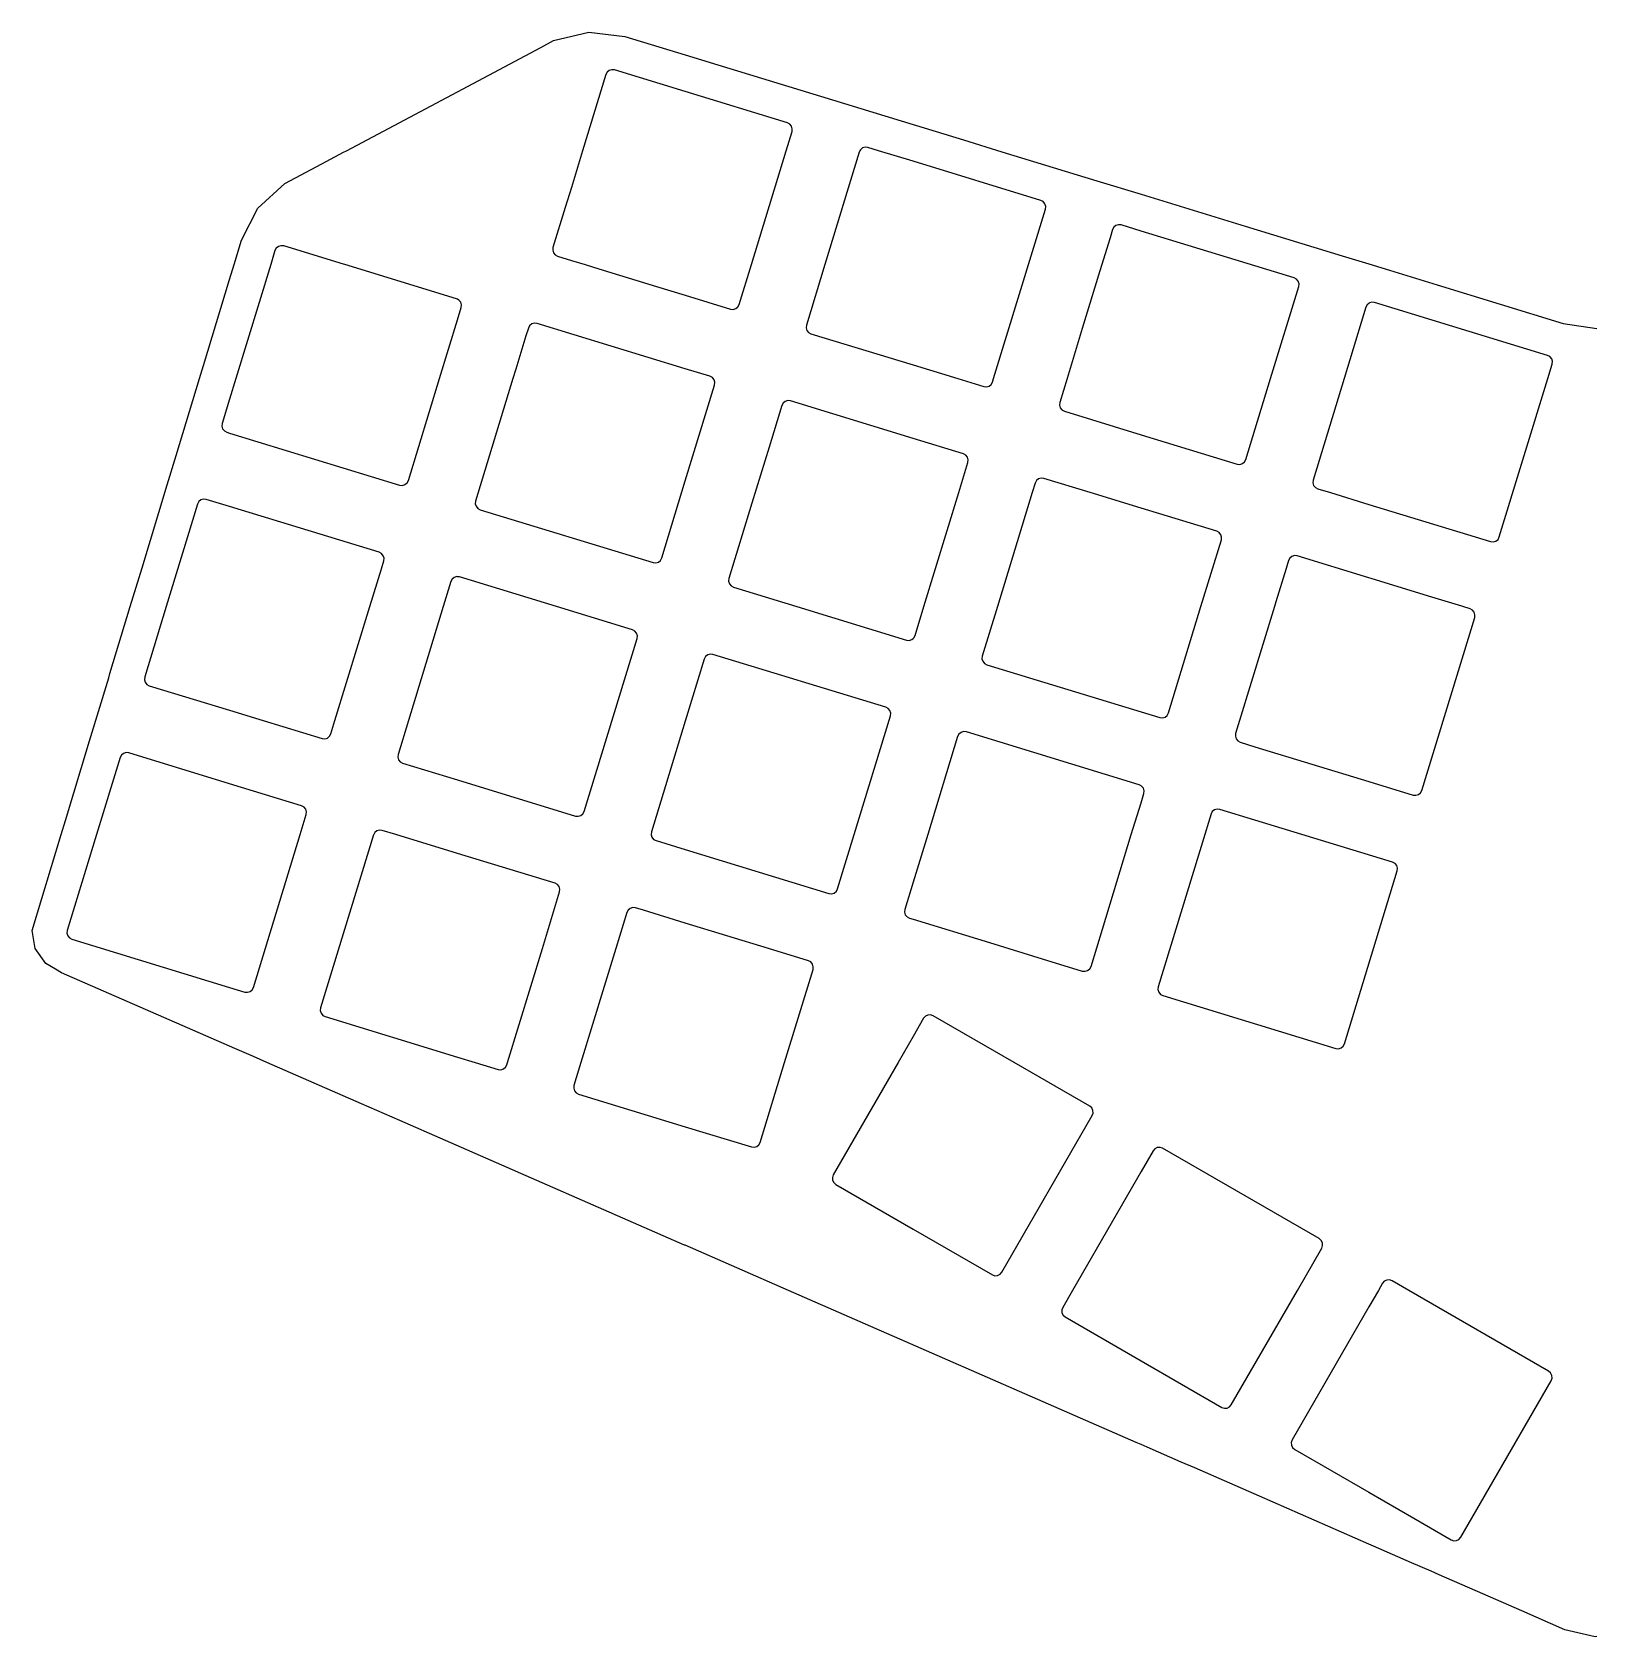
# Model space of a CAD drawing. Extents: x -113 to 112, y 59 to 174.
# Drawn here: x -113.4 to -0.9, y 58.8 to 174.2 of the extents above; entities that cross this region are included whole.
import ezdxf

# ---------------------------------------------------------------- set-up
doc = ezdxf.new("R2010")
doc.units = 0

msp = doc.modelspace()

# ---------------------------------------------------------------- linework, layer by layer
at = {"layer": 'Layer 1'}
for p, q in [((-82.791695, 169.867662), (-76.802498, 173.052049)), ((-76.802498, 173.052049), (-75.878701, 173.543222)), ((-75.878701, 173.543222), (-73.344697, 174.153222)), ((-73.344697, 174.153222), (-70.756699, 173.844224)), ((-70.756699, 173.844224), (-66.4077, 172.514741)), ((-66.4077, 172.514741), (-64.062195, 171.797723)), ((-72.1197, 171.097219), (-73.790759, 165.63022)), ((-72.0267, 171.26922), (-72.1197, 171.097219)), ((-71.875699, 171.393221), (-72.0267, 171.26922)), ((-71.688702, 171.449221), (-71.875699, 171.393221)), ((-71.494702, 171.429221), (-71.688702, 171.449221)), ((-66.407704, 169.873904), (-71.494702, 171.429221)), ((-64.062195, 171.797723), (-55.810696, 169.274724)), ((-90.761483, 165.630223), (-82.791695, 169.867662)), ((-59.062703, 167.628223), (-66.407704, 169.873904)), ((-55.810696, 169.274724), (-50.023697, 167.505319)), ((-58.890696, 167.536219), (-59.062697, 167.628219)), ((-58.767695, 167.385221), (-58.890696, 167.536219)), ((-58.711695, 167.198221), (-58.767695, 167.385221)), ((-50.023697, 167.505319), (-49.783925, 167.432009)), ((-49.783925, 167.432009), (-46.401196, 166.397722)), ((-59.150785, 165.63022), (-58.730695, 167.004221)), ((-58.730695, 167.004221), (-58.711695, 167.198221)), ((-46.401196, 166.397722), (-43.638077, 165.553061)), ((-92.533318, 164.688157), (-90.983697, 165.512075)), ((-90.983697, 165.512075), (-90.761483, 165.630223)), ((-73.790759, 165.63022), (-74.599696, 162.983706)), ((-61.655435, 157.438219), (-59.150785, 165.63022)), ((-53.901697, 165.528223), (-56.375162, 157.438223)), ((-53.846827, 165.630224), (-53.901697, 165.528223)), ((-53.809707, 165.699224), (-53.846827, 165.630224)), ((-53.6587, 165.823222), (-53.809701, 165.699222)), ((-53.471699, 165.879222), (-53.6587, 165.823222)), ((-53.277699, 165.860222), (-53.471699, 165.879222)), ((-52.525437, 165.630222), (-53.277699, 165.860222)), ((-50.023701, 164.865334), (-52.525437, 165.630222)), ((-43.638077, 165.553061), (-36.808198, 163.465224)), ((-95.207696, 163.266221), (-92.533318, 164.688157)), ((-40.8457, 162.059223), (-50.023701, 164.865334)), ((-97.1307, 161.506223), (-95.207696, 163.266221)), ((-74.599696, 162.983706), (-75.04275, 161.53422)), ((-36.808198, 163.465224), (-33.639699, 162.496504)), ((-98.320694, 159.188222), (-97.1307, 161.506223)), ((-75.04275, 161.53422), (-75.919696, 158.66522)), ((-40.673699, 161.966223), (-40.8457, 162.059223)), ((-40.549702, 161.815226), (-40.673699, 161.966223)), ((-40.493702, 161.628226), (-40.549702, 161.815226)), ((-40.513702, 161.434225), (-40.493702, 161.628226)), ((-33.639699, 162.496504), (-26.161698, 160.210222)), ((-44.23912, 149.246226), (-40.513702, 161.434225)), ((-98.851677, 157.438222), (-98.320694, 159.188222)), ((-35.864762, 159.366027), (-36.590146, 156.993495)), ((-35.683705, 159.958213), (-35.864762, 159.366027)), ((-35.591705, 160.130213), (-35.683705, 159.958213)), ((-35.440704, 160.253215), (-35.591705, 160.130213)), ((-35.253704, 160.309215), (-35.440704, 160.253215)), ((-35.059704, 160.290215), (-35.253704, 160.309215)), ((-33.639706, 159.856061), (-35.059704, 160.290215)), ((-22.627705, 156.489217), (-33.639706, 159.856061)), ((-26.161698, 160.210222), (-19.177197, 158.074724)), ((-95.906695, 158.449221), (-96.2158, 157.438219)), ((-95.813695, 158.621222), (-95.906695, 158.449221)), ((-95.662694, 158.745218), (-95.813695, 158.621222)), ((-95.476697, 158.801218), (-95.662694, 158.745218)), ((-95.281698, 158.781218), (-95.476697, 158.801218)), ((-90.983694, 157.467028), (-95.281698, 158.781218)), ((-75.919696, 158.66522), (-75.939696, 158.47122)), ((-75.939696, 158.47122), (-75.883696, 158.28422)), ((-75.883696, 158.28422), (-75.759695, 158.133219)), ((-75.759695, 158.133219), (-75.587698, 158.041219)), ((-75.587698, 158.041219), (-74.599692, 157.739144)), ((-19.177197, 158.074724), (-17.255698, 157.487272)), ((-99.175698, 156.370324), (-98.851677, 157.438222)), ((-96.215804, 157.438227), (-98.72045, 149.24623)), ((-90.889474, 157.438218), (-90.983694, 157.467028)), ((-82.850694, 154.980218), (-90.889474, 157.438218)), ((-74.599692, 157.739144), (-73.615454, 157.438218)), ((-73.615454, 157.438218), (-72.623702, 157.134999)), ((-72.623702, 157.134999), (-68.466856, 155.864068)), ((-62.531694, 154.572222), (-61.655435, 157.438219)), ((-56.375162, 157.438223), (-57.702699, 153.096224)), ((-36.590146, 156.993495), (-37.861005, 152.836878)), ((-17.255698, 157.487272), (-15.777981, 157.035494)), ((-15.777981, 157.035494), (-12.349197, 155.987223)), ((-101.0507, 150.190725), (-99.175698, 156.370324)), ((-68.466856, 155.864068), (-66.407698, 155.234494)), ((-24.319418, 149.24622), (-22.295704, 155.865219)), ((-22.455704, 156.397217), (-22.627705, 156.489217)), ((-22.332704, 156.24622), (-22.455704, 156.397217)), ((-22.276704, 156.059219), (-22.332704, 156.24622)), ((-22.295704, 155.865219), (-22.276704, 156.059219)), ((-12.349197, 155.987223), (-3.286697, 153.216223)), ((-82.791694, 154.948668), (-82.850694, 154.980218)), ((-82.678695, 154.888228), (-82.791694, 154.948668)), ((-82.554695, 154.737227), (-82.678695, 154.888228)), ((-82.498695, 154.550227), (-82.554695, 154.737227)), ((-66.407698, 155.234494), (-63.155695, 154.24022)), ((-62.623694, 154.400221), (-62.531694, 154.572222)), ((-17.255702, 154.656345), (-17.373702, 154.560225)), ((-17.222702, 154.683225), (-17.255702, 154.656345)), ((-17.036705, 154.74022), (-17.222704, 154.68322)), ((-16.841704, 154.72022), (-17.036705, 154.74022)), ((-4.409704, 150.919221), (-16.841704, 154.72022)), ((-84.080631, 149.24623), (-82.79169, 153.463087)), ((-82.79169, 153.463087), (-82.518695, 154.356226)), ((-82.518695, 154.356226), (-82.498695, 154.550227)), ((-63.155695, 154.24022), (-62.961695, 154.22122)), ((-62.961695, 154.22122), (-62.775694, 154.27722)), ((-62.775694, 154.27722), (-62.623694, 154.400221)), ((-17.64001, 153.821387), (-18.381638, 151.395731)), ((-17.466702, 154.388224), (-17.64001, 153.821387)), ((-17.373702, 154.560225), (-17.466702, 154.388224)), ((-77.862414, 152.312066), (-78.595149, 149.915506)), ((-77.688696, 152.880228), (-77.862402, 152.312071)), ((-77.596696, 153.05123), (-77.688696, 152.880228)), ((-77.445695, 153.175227), (-77.596696, 153.05123)), ((-77.258699, 153.231227), (-77.445695, 153.175227)), ((-77.064699, 153.212227), (-77.258699, 153.231227)), ((-66.407701, 149.953919), (-77.064699, 153.212227)), ((-57.702699, 153.096224), (-57.721699, 152.901224)), ((-57.721699, 152.901224), (-57.665699, 152.715224)), ((-57.665699, 152.715224), (-57.542701, 152.564223)), ((-57.542701, 152.564223), (-57.370701, 152.471223)), ((-57.370701, 152.471223), (-50.0237, 150.224927)), ((-37.861005, 152.836878), (-38.958825, 149.246215)), ((-3.286697, 153.216223), (-3.284377, 153.215868)), ((-3.284377, 153.215868), (-0.871737, 152.847222)), ((-18.381638, 151.395731), (-19.038834, 149.246226)), ((-101.33729, 149.246225), (-101.0507, 150.190725)), ((-50.0237, 150.224927), (-46.822635, 149.246225)), ((-4.238704, 150.827221), (-4.409704, 150.919221)), ((-4.398428, 149.246224), (-4.077704, 150.295223)), ((-4.114704, 150.676224), (-4.238704, 150.827221)), ((-4.058704, 150.489224), (-4.114704, 150.676224)), ((-4.077704, 150.295223), (-4.058704, 150.489224)), ((-103.0107, 143.731223), (-101.33729, 149.246225)), ((-98.72045, 149.24623), (-99.175696, 147.75725)), ((-86.318691, 141.924227), (-84.080631, 149.24623)), ((-78.799777, 149.246225), (-81.489703, 140.448222)), ((-78.595149, 149.915506), (-78.799777, 149.246225)), ((-64.6327, 149.411225), (-66.407701, 149.953919)), ((-64.460699, 149.318225), (-64.6327, 149.411225)), ((-64.402049, 149.246225), (-64.460699, 149.318225)), ((-64.337699, 149.167225), (-64.402049, 149.246225)), ((-64.280699, 148.981224), (-64.337699, 149.167225)), ((-64.300699, 148.786225), (-64.280699, 148.981224)), ((-46.822635, 149.246225), (-44.938701, 148.670224)), ((-44.557701, 148.707224), (-44.4067, 148.831225)), ((-44.4067, 148.831225), (-44.3137, 149.002222)), ((-44.3137, 149.002222), (-44.23912, 149.246226)), ((-38.958825, 149.246215), (-39.484704, 147.526213)), ((-26.096704, 143.433218), (-24.319418, 149.24622)), ((-19.038834, 149.246226), (-21.267703, 141.956225)), ((-7.878704, 137.863222), (-4.398428, 149.246224)), ((-99.175696, 147.75725), (-99.707694, 146.017228)), ((-66.407701, 141.894823), (-64.300699, 148.786225)), ((-59.040694, 147.661217), (-59.227694, 147.605217)), ((-58.846693, 147.642217), (-59.040694, 147.661217)), ((-44.938701, 148.670224), (-44.744701, 148.651224)), ((-44.744701, 148.651224), (-44.557701, 148.707224)), ((-59.471695, 147.310217), (-60.386677, 144.31678)), ((-59.378695, 147.482216), (-59.471695, 147.310217)), ((-59.227694, 147.605217), (-59.378695, 147.482216)), ((-50.023695, 144.944644), (-58.846693, 147.642217)), ((-39.484704, 147.526213), (-39.504704, 147.332213)), ((-39.504704, 147.332213), (-39.447704, 147.145213)), ((-39.447704, 147.145213), (-39.324703, 146.994214)), ((-39.324703, 146.994214), (-39.152702, 146.902214)), ((-39.152702, 146.902214), (-33.639706, 145.216652)), ((-99.707694, 146.017228), (-99.726694, 145.823227)), ((-99.726694, 145.823227), (-99.670694, 145.636229)), ((-99.670694, 145.636229), (-99.547693, 145.485228)), ((-99.547693, 145.485228), (-99.375688, 145.393228)), ((-99.375688, 145.393228), (-99.175691, 145.332078)), ((-99.175691, 145.332078), (-86.943689, 141.592227)), ((-60.386677, 144.31678), (-61.617386, 140.290418)), ((-46.414694, 143.841218), (-50.023695, 144.944644)), ((-33.639706, 145.216652), (-26.720705, 143.101213)), ((-103.65104, 141.620582), (-103.0107, 143.731223)), ((-46.744022, 141.054217), (-46.082699, 143.217217)), ((-46.242696, 143.749217), (-46.414697, 143.841217)), ((-46.119699, 143.598218), (-46.242696, 143.749217)), ((-46.063699, 143.411218), (-46.119699, 143.598218)), ((-46.082699, 143.217217), (-46.063699, 143.411218)), ((-26.720705, 143.101213), (-26.526705, 143.081213)), ((-26.526705, 143.081213), (-26.339704, 143.137213)), ((-26.339704, 143.137213), (-26.188703, 143.261214)), ((-26.188703, 143.261214), (-26.096703, 143.433213)), ((-86.411691, 141.752228), (-86.318691, 141.924227)), ((-68.101701, 136.354225), (-66.407701, 141.894823)), ((-41.161707, 141.912211), (-41.253707, 141.74021)), ((-41.010706, 142.036212), (-41.161707, 141.912211)), ((-40.823706, 142.092212), (-41.010706, 142.036212)), ((-40.629705, 142.072212), (-40.823706, 142.092212)), ((-37.300116, 141.054212), (-40.629705, 142.072212)), ((-21.267703, 141.956225), (-21.286703, 141.762224)), ((-105.4637, 135.645723), (-103.65104, 141.620582)), ((-86.943689, 141.592227), (-86.749688, 141.573227)), ((-86.749688, 141.573227), (-86.562692, 141.629227)), ((-86.562692, 141.629227), (-86.411691, 141.752228)), ((-49.248672, 132.862218), (-46.744022, 141.054217)), ((-41.463447, 141.054211), (-43.968097, 132.862212)), ((-41.253707, 141.74021), (-41.463447, 141.054211)), ((-33.639708, 139.935066), (-37.300116, 141.054212)), ((-21.286703, 141.762224), (-21.230703, 141.575224)), ((-21.230703, 141.575224), (-21.106705, 141.424223)), ((-21.106705, 141.424223), (-20.935703, 141.332223)), ((-20.935703, 141.332223), (-20.026443, 141.054223)), ((-20.026443, 141.054223), (-17.255705, 140.207088)), ((-101.475689, 140.232211), (-103.729019, 132.862212)), ((-101.383689, 140.404212), (-101.475689, 140.232211)), ((-101.232689, 140.527211), (-101.383689, 140.404212)), ((-101.045689, 140.583211), (-101.232689, 140.527211)), ((-100.851689, 140.564211), (-101.045689, 140.583211)), ((-99.17569, 140.051785), (-100.851689, 140.564211)), ((-88.419686, 136.763211), (-99.17569, 140.051785)), ((-81.489703, 140.448222), (-81.509703, 140.254222)), ((-81.509703, 140.254222), (-81.452703, 140.067224)), ((-81.452703, 140.067224), (-81.329702, 139.916223)), ((-81.329702, 139.916223), (-81.157705, 139.823223)), ((-81.157705, 139.823223), (-68.725698, 136.022225)), ((-61.617386, 140.290418), (-63.271699, 134.878216)), ((-28.197706, 138.271211), (-33.639708, 139.935066)), ((-17.255705, 140.207088), (-8.503704, 137.531222)), ((-29.32869, 132.862212), (-27.865707, 137.647212)), ((-28.025705, 138.179211), (-28.197706, 138.271211)), ((-27.901707, 138.02821), (-28.025705, 138.179211)), ((-27.845707, 137.841212), (-27.901707, 138.02821)), ((-27.865707, 137.647212), (-27.845707, 137.841212)), ((-8.503704, 137.531222), (-8.309704, 137.512222)), ((-8.309704, 137.512222), (-8.122704, 137.568222)), ((-8.122704, 137.568222), (-7.971704, 137.691221)), ((-7.971704, 137.691221), (-7.878704, 137.863222)), ((-88.247696, 136.671211), (-88.419694, 136.763211)), ((-88.260448, 135.574184), (-88.087695, 136.139209)), ((-88.124695, 136.51921), (-88.247696, 136.671211)), ((-88.068695, 136.33321), (-88.124695, 136.51921)), ((-88.087695, 136.139209), (-88.068695, 136.33321)), ((-68.344702, 136.059225), (-68.193701, 136.183226)), ((-68.193701, 136.183226), (-68.101701, 136.354225)), ((-23.035708, 136.171212), (-23.209417, 135.603057)), ((-22.943708, 136.342211), (-23.035708, 136.171212)), ((-22.792707, 136.466212), (-22.943708, 136.342211)), ((-22.605706, 136.522212), (-22.792707, 136.466212)), ((-22.411708, 136.503212), (-22.605706, 136.522212)), ((-17.255708, 134.926799), (-22.411708, 136.503212)), ((-106.30831, 132.862224), (-105.4637, 135.645723)), ((-89.08961, 132.862211), (-88.260448, 135.574184)), ((-82.828693, 135.014211), (-83.01469, 134.957211)), ((-82.791693, 135.010411), (-82.828693, 135.014211)), ((-82.634695, 134.994221), (-82.791693, 135.010411)), ((-75.66152, 132.862221), (-82.634695, 134.994221)), ((-68.725698, 136.022225), (-68.531706, 136.003225)), ((-68.531706, 136.003225), (-68.344702, 136.059225)), ((-23.209412, 135.603059), (-23.942145, 133.206494)), ((-83.258692, 134.66222), (-83.809031, 132.862221)), ((-83.16669, 134.834212), (-83.25869, 134.662211)), ((-83.01469, 134.957211), (-83.16669, 134.834212)), ((-63.271699, 134.878216), (-63.291699, 134.684215)), ((-63.291699, 134.684215), (-63.235699, 134.497215)), ((-63.235699, 134.497215), (-63.111703, 134.346216)), ((-63.111703, 134.346216), (-62.939702, 134.254216)), ((-62.939702, 134.254216), (-58.387227, 132.862218)), ((-17.101043, 134.879509), (-17.255708, 134.926799)), ((-12.972929, 133.617365), (-17.101043, 134.879509)), ((-107.77174, 128.039344), (-106.30831, 132.862224)), ((-103.729019, 132.862212), (-105.276689, 127.800211)), ((-91.594264, 124.670211), (-89.08961, 132.862211)), ((-83.809031, 132.862221), (-86.313677, 124.67022)), ((-70.202696, 131.19322), (-75.66152, 132.862221)), ((-58.387227, 132.862218), (-50.508702, 130.453217)), ((-49.883701, 130.785217), (-49.248672, 132.862218)), ((-43.968097, 132.862212), (-45.054706, 129.308211)), ((-31.666708, 125.215211), (-29.32869, 132.862212)), ((-24.047408, 132.862214), (-26.552056, 124.670213)), ((-23.942145, 133.206494), (-24.047408, 132.862214)), ((-10.571427, 132.883124), (-12.972929, 133.617365)), ((-10.503017, 132.862214), (-10.571427, 132.883124)), ((-9.979702, 132.702214), (-10.503017, 132.862214)), ((-9.807702, 132.609214), (-9.979702, 132.702214)), ((-13.448702, 119.645213), (-9.647702, 132.077213)), ((-9.684702, 132.458213), (-9.807702, 132.609214)), ((-9.628702, 132.271213), (-9.684702, 132.458213)), ((-9.647702, 132.077213), (-9.628702, 132.271213)), ((-73.670702, 118.13722), (-69.870699, 130.56922)), ((-70.030692, 131.10122), (-70.202696, 131.19322)), ((-69.906699, 130.95022), (-70.030692, 131.10122)), ((-69.850689, 130.76322), (-69.906699, 130.95022)), ((-69.870699, 130.56922), (-69.850689, 130.76322)), ((-50.508702, 130.453217), (-50.313702, 130.433217)), ((-50.313702, 130.433217), (-50.127702, 130.489217)), ((-50.127702, 130.489217), (-50.023701, 130.574617)), ((-50.023701, 130.574617), (-49.976701, 130.613217)), ((-49.976701, 130.613217), (-49.883701, 130.785217)), ((-64.948706, 129.264223), (-65.040706, 129.092223)), ((-64.797702, 129.388223), (-64.948706, 129.264223)), ((-64.610701, 129.444223), (-64.797702, 129.388223)), ((-64.416701, 129.424223), (-64.610701, 129.444223)), ((-51.984702, 125.623223), (-64.416701, 129.424223)), ((-45.054706, 129.308211), (-45.073706, 129.114211)), ((-107.86224, 127.741223), (-107.77174, 128.039344)), ((-65.040707, 129.092223), (-66.407711, 124.621151)), ((-45.073706, 129.114211), (-45.017706, 128.927211)), ((-45.017706, 128.927211), (-44.894705, 128.776211)), ((-44.894705, 128.776211), (-44.722708, 128.684211)), ((-44.722708, 128.684211), (-33.639708, 125.295658)), ((-109.23794, 123.207258), (-107.86224, 127.741223)), ((-105.276689, 127.800211), (-105.296689, 127.606211)), ((-105.296689, 127.606211), (-105.240689, 127.419211)), ((-105.240689, 127.419211), (-105.116689, 127.268211)), ((-105.116689, 127.268211), (-104.944689, 127.175211)), ((-104.944689, 127.175211), (-99.17569, 125.411842)), ((-99.17569, 125.411842), (-96.749382, 124.670211)), ((-96.749382, 124.670211), (-92.512688, 123.375211)), ((-91.88869, 123.707211), (-91.594264, 124.670211)), ((-86.313677, 124.67022), (-87.059695, 122.23022)), ((-66.407711, 124.621151), (-68.841709, 116.660223)), ((-54.257944, 116.478222), (-51.652704, 124.999222)), ((-51.812705, 125.531223), (-51.984702, 125.623223)), ((-51.689704, 125.380223), (-51.812705, 125.531223)), ((-51.632704, 125.193223), (-51.689704, 125.380223)), ((-51.652704, 124.999222), (-51.632704, 125.193223)), ((-33.639708, 125.295658), (-32.290707, 124.88321)), ((-32.290707, 124.88321), (-32.096706, 124.86421)), ((-32.096706, 124.86421), (-31.909706, 124.920211)), ((-31.909706, 124.920211), (-31.758705, 125.04321)), ((-31.758705, 125.04321), (-31.666705, 125.215211)), ((-26.552056, 124.670213), (-26.836703, 123.739213)), ((-92.131691, 123.411211), (-91.98069, 123.535211)), ((-91.98069, 123.535211), (-91.88869, 123.707211)), ((-46.823708, 123.523223), (-48.977669, 116.478222)), ((-46.730708, 123.695223), (-46.823708, 123.523223)), ((-46.579698, 123.818215), (-46.730708, 123.695223)), ((-46.392698, 123.874215), (-46.579698, 123.818215)), ((-46.198698, 123.855215), (-46.392698, 123.874215)), ((-33.766708, 120.054223), (-46.198708, 123.855222)), ((-26.836703, 123.739213), (-26.856703, 123.545212)), ((-26.856703, 123.545212), (-26.800703, 123.358213)), ((-110.97474, 117.483223), (-109.23794, 123.207258)), ((-106.802709, 122.309223), (-106.953709, 122.186223)), ((-106.615709, 122.366223), (-106.802709, 122.309223)), ((-106.421709, 122.346223), (-106.615709, 122.366223)), ((-99.175707, 120.130807), (-106.421709, 122.346223)), ((-92.512688, 123.375211), (-92.318688, 123.355211)), ((-92.318688, 123.355211), (-92.131691, 123.411211)), ((-26.800703, 123.358213), (-26.676702, 123.207213)), ((-26.676702, 123.207213), (-26.504701, 123.114213)), ((-26.504701, 123.114213), (-25.447702, 122.791042)), ((-25.447702, 122.791042), (-17.255703, 120.286393)), ((-107.045709, 122.014223), (-108.738299, 116.478223)), ((-106.953709, 122.186223), (-107.045709, 122.014223)), ((-87.059695, 122.23022), (-87.078695, 122.03622)), ((-87.078695, 122.03622), (-87.022695, 121.84922)), ((-87.022695, 121.84922), (-86.899694, 121.69822)), ((-86.899694, 121.69822), (-86.727697, 121.60622)), ((-86.727697, 121.60622), (-82.791692, 120.402814)), ((-93.989702, 118.545223), (-99.175707, 120.130807)), ((-82.791692, 120.402814), (-74.295698, 117.80522)), ((-33.639709, 119.985153), (-33.766708, 120.054223)), ((-33.595709, 119.961223), (-33.639709, 119.985153)), ((-17.255703, 120.286393), (-14.072702, 119.313212)), ((-33.63971, 118.758725), (-33.434708, 119.429223)), ((-33.471708, 119.810223), (-33.595709, 119.961223)), ((-33.415708, 119.624222), (-33.471708, 119.810223)), ((-33.434708, 119.429223), (-33.415708, 119.624222)), ((-14.072702, 119.313212), (-13.878702, 119.294212)), ((-13.878702, 119.294212), (-13.691702, 119.350212)), ((-13.691702, 119.350212), (-13.540702, 119.474213)), ((-13.540702, 119.474213), (-13.448702, 119.645213)), ((-94.098897, 116.478223), (-93.657712, 117.921223)), ((-93.817708, 118.453223), (-93.989705, 118.545223)), ((-93.694707, 118.302223), (-93.817708, 118.453223)), ((-93.637707, 118.115223), (-93.694707, 118.302223)), ((-93.657712, 117.921223), (-93.657697, 117.921373)), ((-93.657697, 117.921373), (-93.637707, 118.115223)), ((-74.295698, 117.80522), (-74.101697, 117.78522)), ((-74.101697, 117.78522), (-73.914693, 117.84222)), ((-73.914693, 117.84222), (-73.763692, 117.96522)), ((-73.763692, 117.96522), (-73.670702, 118.13722)), ((-34.336956, 116.478222), (-33.63971, 118.758725)), ((-28.605705, 117.953211), (-28.790749, 117.347988)), ((-28.513705, 118.125211), (-28.605705, 117.953211)), ((-28.362704, 118.248211), (-28.513705, 118.125211)), ((-28.175706, 118.304211), (-28.362704, 118.248211)), ((-27.981708, 118.285223), (-28.175708, 118.304223)), ((-25.447707, 117.510469), (-27.981708, 118.285223)), ((-111.27964, 116.478223), (-110.97474, 117.483223)), ((-88.735695, 116.616211), (-88.810315, 116.478211)), ((-88.584703, 116.740223), (-88.735704, 116.616223)), ((-88.397707, 116.796223), (-88.584703, 116.740223)), ((-88.203707, 116.776223), (-88.397707, 116.796223)), ((-87.228777, 116.478223), (-88.203707, 116.776223)), ((-68.841709, 116.660223), (-68.860469, 116.478222)), ((-28.790749, 117.347988), (-29.056678, 116.478222)), ((-22.071519, 116.478222), (-25.447707, 117.510469)), ((-113.37174, 109.582223), (-111.27964, 116.478223)), ((-108.738299, 116.478223), (-110.846709, 109.582223)), ((-97.458707, 105.489223), (-94.098897, 116.478223)), ((-88.828705, 116.444211), (-92.628708, 104.012211)), ((-88.810315, 116.478211), (-88.828705, 116.444211)), ((-82.791694, 115.121963), (-87.228777, 116.478223)), ((-68.860469, 116.478222), (-68.861669, 116.466222)), ((-68.861669, 116.466222), (-68.804669, 116.279222)), ((-68.804669, 116.279222), (-68.681668, 116.128222)), ((-68.681668, 116.128222), (-68.50967, 116.036222)), ((-68.50967, 116.036222), (-66.407673, 115.39355)), ((-66.407673, 115.39355), (-56.077671, 112.235223)), ((-55.453707, 112.567223), (-54.257944, 116.478222)), ((-48.977669, 116.478222), (-50.023708, 113.056924)), ((-36.418435, 109.670294), (-34.336956, 116.478222)), ((-29.056678, 116.478222), (-32.406707, 105.521223)), ((-15.549707, 114.484223), (-22.071519, 116.478222)), ((-75.771698, 112.97621), (-82.791694, 115.121963)), ((-15.377707, 114.392223), (-15.549707, 114.484223)), ((-15.253707, 114.241223), (-15.377707, 114.392223)), ((-15.197707, 114.054223), (-15.253707, 114.241223)), ((-50.023708, 113.056924), (-50.624706, 111.091222)), ((-19.018708, 101.428223), (-15.217707, 113.860223)), ((-15.217707, 113.860223), (-15.197707, 114.054223)), ((-76.682542, 108.28621), (-75.439699, 112.351211)), ((-75.599693, 112.88321), (-75.771698, 112.97621)), ((-75.476699, 112.73221), (-75.599693, 112.88321)), ((-75.420699, 112.54521), (-75.476699, 112.73221)), ((-75.439699, 112.351211), (-75.420699, 112.54521)), ((-56.077671, 112.235223), (-55.883671, 112.216223)), ((-55.883671, 112.216223), (-55.696671, 112.272223)), ((-55.696671, 112.272223), (-55.545707, 112.395222)), ((-55.545707, 112.395222), (-55.453707, 112.567223)), ((-70.610699, 110.875223), (-71.402272, 108.286222)), ((-70.518709, 111.047223), (-70.610699, 110.875223)), ((-70.367708, 111.170223), (-70.518709, 111.047223)), ((-70.180704, 111.226223), (-70.367708, 111.170223)), ((-69.986704, 111.207223), (-70.180704, 111.226223)), ((-69.421679, 111.03447), (-69.986704, 111.207223)), ((-66.407709, 110.112968), (-69.421679, 111.03447)), ((-50.624706, 111.091222), (-50.643706, 110.897223)), ((-50.643706, 110.897223), (-50.587706, 110.710222)), ((-60.43294, 108.286222), (-66.407709, 110.112968)), ((-50.587706, 110.710222), (-50.463705, 110.559222)), ((-50.463705, 110.559222), (-50.292707, 110.466222)), ((-50.292707, 110.466222), (-50.023706, 110.383999)), ((-50.023706, 110.383999), (-44.536772, 108.706849)), ((-37.235707, 106.997223), (-36.418435, 109.670294)), ((-113.14474, 108.285223), (-113.37174, 109.582223)), ((-110.846709, 109.582223), (-110.866709, 109.388223)), ((-110.866709, 109.388223), (-110.809709, 109.201223)), ((-110.809709, 109.201223), (-110.686709, 109.050223)), ((-110.686709, 109.050223), (-110.514709, 108.958223)), ((-110.514709, 108.958223), (-99.175707, 105.4914)), ((-44.536772, 108.706849), (-40.740297, 107.546407)), ((-112.39174, 107.205223), (-113.14474, 108.285223)), ((-79.187196, 100.094209), (-76.682542, 108.28621)), ((-71.402272, 108.286222), (-73.906918, 100.094222)), ((-57.554705, 107.406223), (-60.43294, 108.286222)), ((-57.382708, 107.314223), (-57.554705, 107.406223)), ((-57.258707, 107.162223), (-57.382708, 107.314223)), ((-40.740297, 107.546407), (-37.860704, 106.666223)), ((-111.69696, 106.801406), (-112.39174, 107.205223)), ((-111.25274, 106.543222), (-111.69696, 106.801406)), ((-105.21424, 103.904723), (-111.25274, 106.543222)), ((-59.267512, 100.094224), (-57.222705, 106.782225)), ((-57.202707, 106.976223), (-57.258707, 107.162223)), ((-57.222705, 106.782225), (-57.202705, 106.976225)), ((-37.860704, 106.666223), (-37.665705, 106.646223)), ((-37.665705, 106.646223), (-37.479708, 106.702223)), ((-37.479708, 106.702223), (-37.328707, 106.826222)), ((-37.328707, 106.826222), (-37.235707, 106.997223)), ((-99.175707, 105.4914), (-98.082705, 105.157223)), ((-98.082705, 105.157223), (-97.888704, 105.137223)), ((-97.888704, 105.137223), (-97.701708, 105.194223)), ((-97.701708, 105.194223), (-97.550707, 105.317223)), ((-97.550707, 105.317223), (-97.458707, 105.489223)), ((-32.406707, 105.521223), (-32.425707, 105.327223)), ((-32.425707, 105.327223), (-32.369707, 105.140223)), ((-32.369707, 105.140223), (-32.246708, 104.989223)), ((-32.246708, 104.989223), (-32.074707, 104.897223)), ((-99.175738, 101.266547), (-105.21424, 103.904723)), ((-92.628708, 104.012211), (-92.648708, 103.818211)), ((-92.648708, 103.818211), (-92.592708, 103.632211)), ((-32.074707, 104.897223), (-19.642708, 101.096223)), ((-92.592708, 103.632211), (-92.468707, 103.480211)), ((-92.468707, 103.480211), (-92.29671, 103.388211)), ((-92.29671, 103.388211), (-82.791705, 100.482121)), ((-49.270704, 103.270223), (-50.023706, 101.966027)), ((-49.142706, 103.417223), (-49.270704, 103.270223)), ((-48.967707, 103.503223), (-49.142706, 103.417223)), ((-48.772707, 103.516223), (-48.967707, 103.503223)), ((-48.587706, 103.453223), (-48.772707, 103.516223)), ((-42.769918, 100.094222), (-48.587706, 103.453223)), ((-50.023706, 101.966027), (-51.104425, 100.094222)), ((-98.799983, 101.102384), (-99.175738, 101.266547)), ((-97.444285, 100.510089), (-98.799983, 101.102384)), ((-96.492411, 100.094222), (-97.444285, 100.510089)), ((-82.791705, 100.482121), (-81.52296, 100.09421)), ((-19.642708, 101.096223), (-19.448708, 101.076223)), ((-19.448708, 101.076223), (-19.261707, 101.133223)), ((-19.261707, 101.133223), (-19.110708, 101.256223)), ((-19.110708, 101.256223), (-19.018708, 101.428223)), ((-89.677233, 97.116723), (-96.492411, 100.094222)), ((-81.52296, 100.09421), (-79.864703, 99.58721)), ((-79.864703, 99.58721), (-79.670711, 99.56821)), ((-79.670711, 99.56821), (-79.484706, 99.62421)), ((-79.484706, 99.62421), (-79.332706, 99.747209)), ((-79.332706, 99.747209), (-79.240706, 99.91921)), ((-79.240706, 99.91921), (-79.187196, 100.094209)), ((-73.906918, 100.094222), (-74.411702, 98.443223)), ((-61.023703, 94.350225), (-59.267512, 100.094224)), ((-51.104425, 100.094222), (-55.770704, 92.012223)), ((-37.329706, 96.953223), (-42.769918, 100.094222)), ((-74.411702, 98.443223), (-74.430702, 98.249223)), ((-74.430702, 98.249223), (-74.374702, 98.062223)), ((-74.374702, 98.062223), (-74.251701, 97.911224)), ((-86.93925, 95.920369), (-89.677233, 97.116723)), ((-74.251701, 97.911224), (-74.079704, 97.818224)), ((-74.079704, 97.818224), (-66.407707, 95.473179)), ((-37.182708, 96.824225), (-37.329706, 96.953223)), ((-83.638735, 94.478223), (-86.93925, 95.920369)), ((-43.646708, 85.012224), (-37.146708, 96.270224)), ((-37.096708, 96.649224), (-37.182708, 96.824225)), ((-37.146708, 96.270224), (-37.083708, 96.455223)), ((-37.083708, 96.455223), (-37.096708, 96.649224)), ((-66.407707, 95.473179), (-61.647705, 94.018225)), ((-66.45374, 86.970226), (-83.638735, 94.478223)), ((-61.647705, 94.018225), (-61.453705, 93.998225)), ((-61.453705, 93.998225), (-61.266704, 94.054225)), ((-61.266704, 94.054225), (-61.115703, 94.178226)), ((-61.115703, 94.178226), (-61.023703, 94.350225)), ((-32.773706, 93.745223), (-33.639708, 92.245311)), ((-32.644706, 93.892224), (-32.773705, 93.745224)), ((-32.469705, 93.978224), (-32.644706, 93.892224)), ((-32.274705, 93.991224), (-32.469705, 93.978224)), ((-32.090705, 93.928224), (-32.274705, 93.991224)), ((-20.831704, 87.428224), (-32.090705, 93.928224)), ((-55.770704, 92.012223), (-55.833704, 91.827224)), ((-55.833704, 91.827224), (-55.820704, 91.632222)), ((-55.820704, 91.632222), (-55.734704, 91.457223)), ((-55.734704, 91.457223), (-55.587705, 91.329223)), ((-55.587705, 91.329223), (-50.023705, 88.116752)), ((-33.639708, 92.245311), (-38.567587, 83.710221)), ((-50.023705, 88.116752), (-44.329706, 84.829223)), ((-66.40774, 86.950126), (-66.45374, 86.970226)), ((-58.992098, 83.710221), (-66.40774, 86.950126)), ((-22.401014, 83.710221), (-20.648704, 86.745223)), ((-20.685704, 87.299222), (-20.831704, 87.428224)), ((-20.598704, 87.124223), (-20.685704, 87.299222)), ((-20.648704, 86.745223), (-20.586704, 86.930223)), ((-20.586704, 86.930223), (-20.598704, 87.124223)), ((-44.329706, 84.829223), (-44.144705, 84.766223)), ((-44.144705, 84.766223), (-43.950705, 84.779223)), ((-43.950705, 84.779223), (-43.775705, 84.865223)), ((-43.775705, 84.865223), (-43.646708, 85.012224)), ((-16.275708, 84.22022), (-16.570166, 83.710217)), ((-16.146708, 84.367219), (-16.275708, 84.22022)), ((-15.971708, 84.453219), (-16.146708, 84.367219)), ((-15.777708, 84.466219), (-15.971708, 84.453219)), ((-15.592708, 84.403219), (-15.777708, 84.466219)), ((-14.392432, 83.710218), (-15.592708, 84.403219)), ((-33.988738, 72.786222), (-58.992098, 83.710221)), ((-38.567587, 83.710221), (-39.273706, 82.487222)), ((-27.148704, 75.487222), (-22.401014, 83.710221)), ((-16.570167, 83.710221), (-17.25571, 82.522863)), ((-4.334708, 77.903219), (-14.392432, 83.710218)), ((-39.273706, 82.487222), (-39.335706, 82.302224)), ((-39.335706, 82.302224), (-39.323706, 82.107225)), ((-39.323706, 82.107225), (-39.236706, 81.932222)), ((-39.236706, 81.932222), (-39.090706, 81.804223)), ((-17.25571, 82.522863), (-22.775708, 72.962224)), ((-39.090706, 81.804223), (-33.639706, 78.657273)), ((-33.639706, 78.657273), (-27.831703, 75.304223)), ((-4.187708, 77.774221), (-4.334708, 77.903219)), ((-4.101708, 77.599218), (-4.187708, 77.774221)), ((-4.150708, 77.220221), (-4.088708, 77.405218)), ((-4.088708, 77.405218), (-4.101708, 77.599218)), ((-5.133387, 75.518221), (-4.150708, 77.220221)), ((-27.831703, 75.304223), (-27.647703, 75.241223)), ((-27.647703, 75.241223), (-27.452703, 75.254223)), ((-27.452703, 75.254223), (-27.277704, 75.340223)), ((-27.277704, 75.340223), (-27.148704, 75.487222)), ((-9.863179, 67.32622), (-5.133387, 75.518221)), ((-33.639739, 72.633744), (-33.988738, 72.786222)), ((-22.775708, 72.962224), (-22.838708, 72.777223)), ((-22.838708, 72.777223), (-22.825708, 72.582223)), ((-33.187323, 72.436082), (-33.639739, 72.633744)), ((-30.757767, 71.374608), (-33.187323, 72.436082)), ((-22.825708, 72.582223), (-22.739708, 72.407224)), ((-22.739708, 72.407224), (-22.592709, 72.279222)), ((-22.592709, 72.279222), (-17.255709, 69.197816)), ((-29.771912, 70.943883), (-30.757767, 71.374608)), ((-25.115622, 68.909543), (-29.771912, 70.943883)), ((-17.255738, 65.475545), (-25.115622, 68.909543)), ((-17.255709, 69.197816), (-14.014112, 67.326223)), ((-14.014112, 67.326223), (-11.334708, 65.779222)), ((-10.650708, 65.962221), (-9.863179, 67.32622)), ((-11.334708, 65.779222), (-11.149708, 65.716222)), ((-10.954708, 65.729222), (-10.779708, 65.815222)), ((-10.779708, 65.815222), (-10.650708, 65.962221)), ((-16.925314, 65.331185), (-17.255738, 65.475545)), ((-14.193449, 64.137628), (-16.925314, 65.331185)), ((-11.149708, 65.716222), (-10.954708, 65.729222)), ((-12.789999, 63.524457), (-14.193449, 64.137628)), ((-12.205631, 63.269147), (-12.789999, 63.524457)), ((-9.063737, 61.896447), (-12.205631, 63.269147)), ((-6.271134, 60.676355), (-9.063737, 61.896447)), ((-3.171737, 59.322225), (-6.271134, 60.676355)), ((-0.995737, 58.803224), (-3.171737, 59.322225)), ((-0.871737, 58.829774), (-0.995737, 58.803224))]:
    msp.add_line(p, q, dxfattribs=at)

doc.saveas('drawing.dxf')
